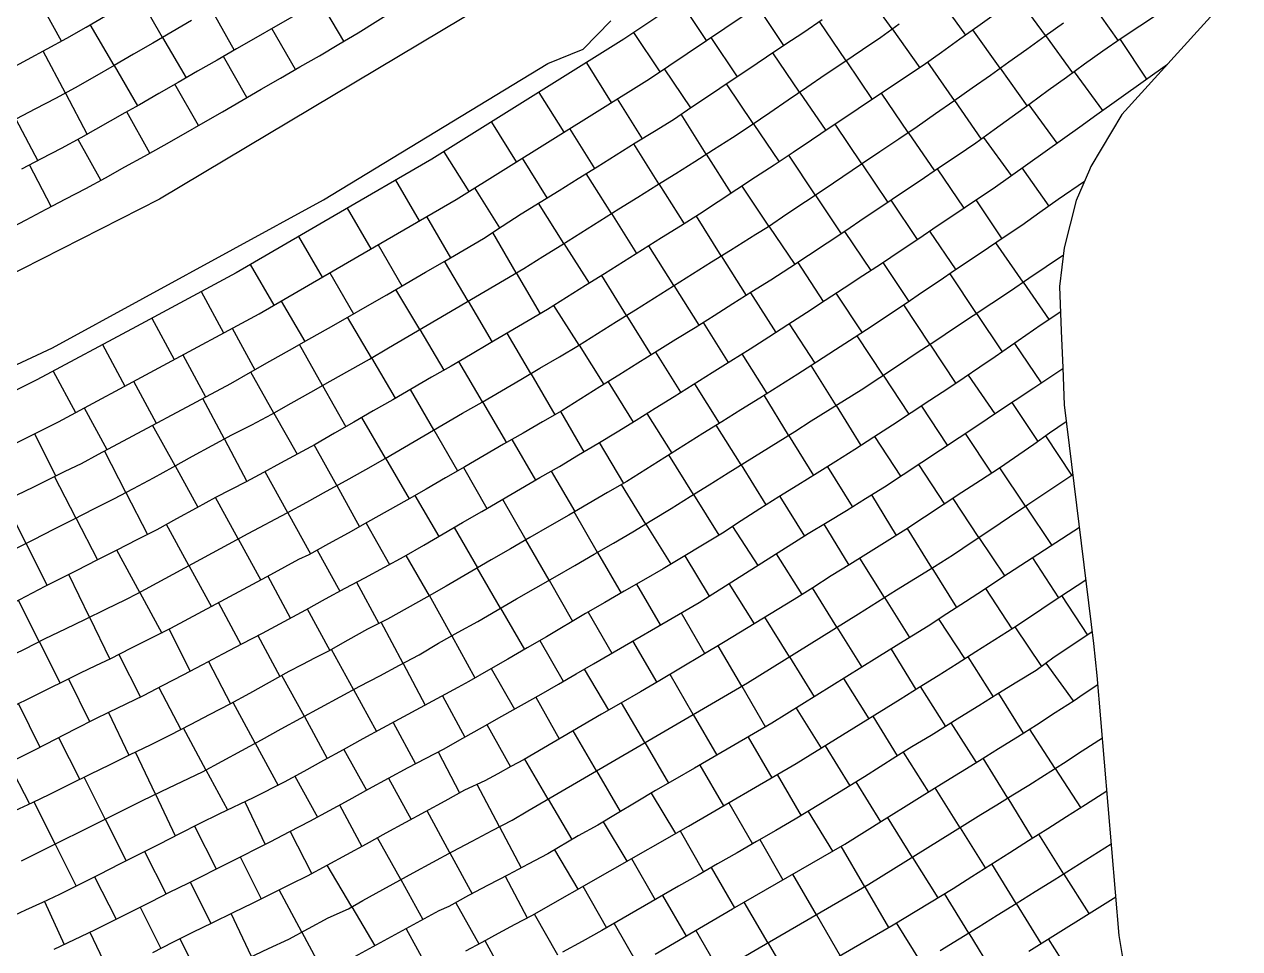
# Model space of a CAD drawing. Extents: x 720124 to 720679, y 1579628 to 1580856.
# Drawn here: x 720501.1 to 720609.5, y 1580007.7 to 1580090.2 of the extents above; entities that cross this region are included whole.
import ezdxf

# ---------------------------------------------------------------- set-up
doc = ezdxf.new("R2010")
doc.units = 0
doc.layers.add('10016_0502_PANTES', color=7, linetype='Continuous')
doc.layers.add('AGROCAD PLL', color=7, linetype='Continuous')
doc.layers.add('GT01-0010016-0502', color=30, linetype='Continuous', lineweight=25)

msp = doc.modelspace()

# ---------------------------------------------------------------- linework, layer by layer
at = {"layer": '10016_0502_PANTES'}
for points in [[(720544.13, 1580093.11), (720513.11, 1580074.56), (720500.83, 1580068.31), (720486.28, 1580060.89), (720477.62, 1580056.38), (720454.97, 1580044.57), (720439.82, 1580039.5), (720439.63, 1580039.43), (720421.73, 1580032.05), (720409.79, 1580028.39), (720409.37, 1580028.23), (720409.37, 1580028.23), (720408.45, 1580027.79), (720407.93, 1580028.92), (720397.02, 1580052.8), (720396.3, 1580054.37), (720390.67, 1580066.69), (720384.94, 1580078.45), (720377.62, 1580093.47)], [(720609.54, 1580093.78), (720599.03, 1580082.13), (720596.25, 1580077.5), (720596.12, 1580077.2), (720594.93, 1580074.46), (720593.87, 1580070.22), (720593.47, 1580066.78), (720593.6, 1580062.81), (720593.74, 1580059.51), (720593.87, 1580056.2), (720596.5, 1580034.89), (720596.8, 1580032.04), (720598.76, 1580008.84), (720599.16, 1580006.33)], [(720477.38, 1580049.08), (720503.56, 1580061.29), (720527.77, 1580074.52), (720547.79, 1580086.7), (720550.94, 1580087.98), (720553.4, 1580090.49)]]:
    msp.add_lwpolyline(points, dxfattribs=at)
at = {"layer": 'AGROCAD PLL', "color": 3, "true_color": 0x00ff00}
for points in [[(720504.36, 1580088.68), (720502.35, 1580092.37)], [(720513.39, 1580089.02), (720511.29, 1580092.67)], [(720513.39, 1580089.02), (720511.29, 1580092.67)], [(720578.52, 1580089.77), (720576.06, 1580093.2)], [(720582.6, 1580092.66), (720585.06, 1580089.21)], [(720582.6, 1580092.66), (720585.06, 1580089.21)], [(720592.22, 1580089.18), (720589.75, 1580092.58)], [(720517.72, 1580091.53), (720519.79, 1580087.88)], [(720529.57, 1580088.68), (720527.4, 1580092.33)], [(720559.59, 1580092.22), (720561.93, 1580088.73)], [(720566.49, 1580091.78), (720568.83, 1580088.29)], [(720596.28, 1580092.1), (720598.69, 1580088.72)], [(720596.28, 1580092.1), (720598.69, 1580088.72)], [(720574.4, 1580086.93), (720572.03, 1580090.43)], [(720509.07, 1580086.51), (720506.94, 1580090.16)], [(720509.07, 1580086.51), (720506.94, 1580090.16)], [(720525.26, 1580086.15), (720523.15, 1580089.8)], [(720555.44, 1580089.44), (720557.78, 1580085.95)], [(720578.52, 1580089.77), (720580.99, 1580086.31)], [(720578.52, 1580089.77), (720580.99, 1580086.31)], [(720588.16, 1580086.26), (720585.72, 1580089.68)], [(720513.39, 1580089.02), (720515.49, 1580085.4)], [(720562.34, 1580089), (720564.67, 1580085.51)], [(720520.93, 1580083.65), (720518.82, 1580087.31)], [(720574.4, 1580086.93), (720576.74, 1580083.48)], [(720574.4, 1580086.93), (720576.74, 1580083.48)], [(720509.07, 1580086.51), (720511.17, 1580082.92)], [(720551.22, 1580086.76), (720553.44, 1580083.2)], [(720558.18, 1580086.22), (720560.52, 1580082.73)], [(720584.07, 1580083.38), (720581.69, 1580086.8)], [(720516.6, 1580081.15), (720514.5, 1580084.84)], [(720504.72, 1580084.04), (720506.66, 1580080.36)], [(720546.98, 1580084.11), (720549.2, 1580080.55)], [(720570.26, 1580084.13), (720572.59, 1580080.69)], [(720570.26, 1580084.13), (720572.59, 1580080.69)], [(720579.96, 1580080.53), (720577.58, 1580084.04)], [(720553.97, 1580083.53), (720556.19, 1580079.96)], [(720584.07, 1580083.38), (720586.47, 1580079.93)], [(720584.07, 1580083.38), (720586.47, 1580079.93)], [(720590.73, 1580083.01), (720593.22, 1580079.58)], [(720500.3, 1580081.72), (720502.25, 1580078.01)], [(720512.25, 1580078.68), (720510.21, 1580082.38)], [(720561.93, 1580078.59), (720559.68, 1580082.16)], [(720542.74, 1580081.46), (720544.96, 1580077.9)], [(720549.73, 1580080.88), (720551.95, 1580077.32)], [(720575.81, 1580077.74), (720573.44, 1580081.26)], [(720579.96, 1580080.53), (720582.29, 1580077.1)], [(720579.96, 1580080.53), (720582.29, 1580077.1)], [(720507.87, 1580076.26), (720505.86, 1580079.91)], [(720557.7, 1580075.94), (720555.45, 1580079.5)], [(720586.68, 1580080.08), (720589.14, 1580076.68)], [(720538.49, 1580078.81), (720540.72, 1580075.25)], [(720503.46, 1580073.91), (720501.52, 1580077.63)], [(720545.49, 1580078.23), (720547.7, 1580074.68)], [(720575.81, 1580077.74), (720578.14, 1580074.29)], [(720575.81, 1580077.74), (720578.14, 1580074.29)], [(720582.54, 1580077.27), (720584.91, 1580073.77)], [(720590.09, 1580077.36), (720592.51, 1580073.95)], [(720534.19, 1580076.27), (720536.3, 1580072.64)], [(720553.46, 1580073.28), (720551.21, 1580076.86)], [(720541.25, 1580075.58), (720543.48, 1580072)], [(720557.7, 1580075.94), (720559.94, 1580072.37)], [(720557.7, 1580075.94), (720559.94, 1580072.37)], [(720571.66, 1580074.95), (720573.97, 1580071.49)], [(720571.66, 1580074.95), (720573.97, 1580071.49)], [(720578.4, 1580074.47), (720580.75, 1580070.97)], [(720585.99, 1580074.5), (720588.3, 1580071.03)], [(720529.87, 1580073.76), (720531.98, 1580070.13)], [(720536.95, 1580073.02), (720539.09, 1580069.34)], [(720553.46, 1580073.28), (720555.7, 1580069.72)], [(720553.46, 1580073.28), (720555.7, 1580069.72)], [(720563.27, 1580069.52), (720561.04, 1580073.07)], [(720525.54, 1580071.25), (720527.65, 1580067.62)], [(720544.97, 1580067.99), (720542.87, 1580071.59)], [(720574.25, 1580071.68), (720576.6, 1580068.21)], [(720581.84, 1580071.71), (720584.19, 1580068.26)], [(720549.22, 1580070.63), (720551.47, 1580067.07)], [(720549.22, 1580070.63), (720551.47, 1580067.07)], [(720559.04, 1580066.86), (720556.8, 1580070.41)], [(720521.22, 1580068.74), (720523.33, 1580065.1)], [(720563.27, 1580069.52), (720565.5, 1580065.97)], [(720563.27, 1580069.52), (720565.5, 1580065.97)], [(720570.09, 1580068.91), (720572.37, 1580065.44)], [(720577.69, 1580068.93), (720580.01, 1580065.44)], [(720528.31, 1580068), (720530.43, 1580064.33)], [(720544.97, 1580067.99), (720547.11, 1580064.35)], [(720544.97, 1580067.99), (720547.11, 1580064.35)], [(720554.81, 1580064.19), (720552.59, 1580067.76)], [(720516.84, 1580066.33), (720518.83, 1580062.63)], [(720536.35, 1580062.93), (720534.23, 1580066.52)], [(720559.04, 1580066.86), (720561.26, 1580063.31)], [(720559.04, 1580066.86), (720561.26, 1580063.31)], [(720523.98, 1580065.48), (720526.08, 1580061.86)], [(720540.66, 1580065.46), (720542.8, 1580061.81)], [(720540.66, 1580065.46), (720542.8, 1580061.81)], [(720565.88, 1580066.21), (720568.12, 1580062.66)], [(720573.5, 1580066.19), (720575.83, 1580062.65)], [(720550.57, 1580061.54), (720548.33, 1580065.09)], [(720554.81, 1580064.19), (720557, 1580060.66)], [(720554.81, 1580064.19), (720557, 1580060.66)], [(720581.88, 1580061.62), (720579.57, 1580065.14)], [(720512.44, 1580063.96), (720514.43, 1580060.26)], [(720532.04, 1580060.4), (720529.9, 1580064.03)], [(720561.64, 1580063.55), (720563.88, 1580059.99)], [(720569.32, 1580063.45), (720571.61, 1580059.93)], [(720519.62, 1580063.05), (720521.62, 1580059.33)], [(720536.35, 1580062.93), (720538.49, 1580059.3)], [(720536.35, 1580062.93), (720538.49, 1580059.3)], [(720546.26, 1580059), (720544.14, 1580062.61)], [(720577.71, 1580058.86), (720575.39, 1580062.36)], [(720508.03, 1580061.59), (720510.03, 1580057.89)], [(720527.68, 1580057.94), (720525.62, 1580061.6)], [(720557.4, 1580060.91), (720559.64, 1580057.33)], [(720581.88, 1580061.62), (720584.19, 1580058.11)], [(720581.88, 1580061.62), (720584.19, 1580058.11)], [(720589.43, 1580061.7), (720591.83, 1580058.19)], [(720532.04, 1580060.4), (720534.16, 1580056.8)], [(720532.04, 1580060.4), (720534.16, 1580056.8)], [(720541.94, 1580056.48), (720539.84, 1580060.08)], [(720565.11, 1580060.76), (720567.33, 1580057.22)], [(720503.63, 1580059.22), (720505.62, 1580055.52)], [(720523.33, 1580055.48), (720521.26, 1580059.13)], [(720573.51, 1580056.15), (720571.29, 1580059.72)], [(720577.71, 1580058.86), (720580.02, 1580055.37)], [(720577.71, 1580058.86), (720580.02, 1580055.37)], [(720585.3, 1580058.87), (720587.67, 1580055.41)], [(720510.81, 1580058.31), (720512.82, 1580054.57)], [(720527.68, 1580057.94), (720529.75, 1580054.26)], [(720527.68, 1580057.94), (720529.75, 1580054.26)], [(720553.16, 1580058.26), (720555.39, 1580054.67)], [(720560.87, 1580058.1), (720563.09, 1580054.57)], [(720537.62, 1580053.97), (720535.52, 1580057.59)], [(720569.27, 1580053.5), (720567.08, 1580057.06)], [(720506.41, 1580055.94), (720508.41, 1580052.22)], [(720523.33, 1580055.48), (720525.42, 1580051.81)], [(720523.33, 1580055.48), (720525.42, 1580051.81)], [(720541.94, 1580056.48), (720544.08, 1580052.83)], [(720541.94, 1580056.48), (720544.08, 1580052.83)], [(720548.91, 1580055.62), (720551, 1580052.02)], [(720573.51, 1580056.15), (720575.73, 1580052.57)], [(720573.51, 1580056.15), (720575.73, 1580052.57)], [(720581.14, 1580056.1), (720583.44, 1580052.6)], [(720589.2, 1580056.43), (720591.53, 1580052.94)], [(720514.51, 1580050.76), (720512.5, 1580054.4)], [(720533.3, 1580051.45), (720531.19, 1580055.09)], [(720556.63, 1580055.45), (720558.86, 1580051.91)], [(720565.03, 1580050.85), (720562.82, 1580054.4)], [(720501.97, 1580053.64), (720503.85, 1580049.86)], [(720537.62, 1580053.97), (720539.73, 1580050.31)], [(720537.62, 1580053.97), (720539.73, 1580050.31)], [(720569.27, 1580053.5), (720571.49, 1580049.9)], [(720569.27, 1580053.5), (720571.49, 1580049.9)], [(720576.95, 1580053.37), (720579.27, 1580049.84)], [(720594.57, 1580049.94), (720592.24, 1580053.44)], [(720528.94, 1580049), (720526.93, 1580052.64)], [(720544.58, 1580053.12), (720546.69, 1580049.48)], [(720552.37, 1580052.84), (720554.53, 1580049.2)], [(720510.12, 1580048.38), (720508.2, 1580052.11)], [(720533.3, 1580051.45), (720535.4, 1580047.81)], [(720533.3, 1580051.45), (720535.4, 1580047.81)], [(720560.78, 1580048.21), (720558.59, 1580051.74)], [(720514.51, 1580050.76), (720516.55, 1580047.08)], [(720514.51, 1580050.76), (720516.55, 1580047.08)], [(720524.57, 1580046.58), (720522.54, 1580050.24)], [(720540.26, 1580050.61), (720542.35, 1580046.97)], [(720548.07, 1580050.28), (720550.18, 1580046.68)], [(720565.03, 1580050.85), (720567.25, 1580047.27)], [(720565.03, 1580050.85), (720567.25, 1580047.27)], [(720572.74, 1580050.68), (720574.95, 1580047.12)], [(720580.87, 1580050.89), (720583.2, 1580047.35)], [(720505.66, 1580046.11), (720503.76, 1580049.82)], [(720528.94, 1580049), (720530.97, 1580045.32)], [(720528.94, 1580049), (720530.97, 1580045.32)], [(720510.12, 1580048.38), (720512.04, 1580044.63)], [(720510.12, 1580048.38), (720512.04, 1580044.63)], [(720520.14, 1580044.25), (720518.13, 1580047.95)], [(720520.14, 1580044.25), (720518.13, 1580047.95)], [(720535.92, 1580048.12), (720538.04, 1580044.47)], [(720568.49, 1580048.04), (720570.69, 1580044.5)], [(720576.68, 1580048.17), (720578.89, 1580044.56)], [(720501.2, 1580043.85), (720499.32, 1580047.64)], [(720543.75, 1580047.78), (720545.83, 1580044.16)], [(720586.26, 1580044.37), (720583.95, 1580047.84)], [(720590.41, 1580047.16), (720592.76, 1580043.66)], [(720590.41, 1580047.16), (720592.76, 1580043.66)], [(720505.66, 1580046.11), (720507.58, 1580042.37)], [(720505.66, 1580046.11), (720507.58, 1580042.37)], [(720524.57, 1580046.58), (720526.6, 1580042.9)], [(720524.57, 1580046.58), (720526.6, 1580042.9)], [(720552.22, 1580043.04), (720550.14, 1580046.65)], [(720515.75, 1580041.86), (720513.75, 1580045.54)], [(720531.57, 1580045.66), (720533.65, 1580041.96)], [(720539.42, 1580045.27), (720541.51, 1580041.66)], [(720556.54, 1580045.57), (720558.76, 1580041.99)], [(720556.54, 1580045.57), (720558.76, 1580041.99)], [(720582.07, 1580041.65), (720579.88, 1580045.18)], [(720501.2, 1580043.85), (720503.08, 1580040.08)], [(720501.2, 1580043.85), (720503.08, 1580040.08)], [(720520.14, 1580044.25), (720522.15, 1580040.56)], [(720520.14, 1580044.25), (720522.15, 1580040.56)], [(720547.89, 1580040.55), (720545.82, 1580044.16)], [(720527.2, 1580043.23), (720529.22, 1580039.57)], [(720535.1, 1580042.76), (720537.18, 1580039.16)], [(720552.22, 1580043.04), (720554.32, 1580039.41)], [(720552.22, 1580043.04), (720554.32, 1580039.41)], [(720560.01, 1580042.74), (720562.18, 1580039.14)], [(720591.04, 1580042.54), (720593.36, 1580038.99)], [(720515.75, 1580041.86), (720517.75, 1580038.19)], [(720515.75, 1580041.86), (720517.75, 1580038.19)], [(720582.07, 1580041.65), (720584.27, 1580038.11)], [(720582.07, 1580041.65), (720584.27, 1580038.11)], [(720506.87, 1580037.26), (720505.04, 1580041.07)], [(720522.78, 1580040.9), (720524.78, 1580037.18)], [(720530.7, 1580040.37), (720532.7, 1580036.69)], [(720547.89, 1580040.55), (720549.99, 1580036.89)], [(720547.89, 1580040.55), (720549.99, 1580036.89)], [(720555.7, 1580040.21), (720557.81, 1580036.56)], [(720563.94, 1580040.25), (720566.21, 1580036.66)], [(720518.38, 1580038.53), (720520.37, 1580034.82)], [(720577.83, 1580039), (720580.08, 1580035.43)], [(720577.83, 1580039), (720580.08, 1580035.43)], [(720593.64, 1580039.18), (720595.95, 1580035.65)], [(720506.87, 1580037.26), (720508.68, 1580033.51)], [(720506.87, 1580037.26), (720508.68, 1580033.51)], [(720526.3, 1580038), (720528.32, 1580034.29)], [(720551.37, 1580037.7), (720553.49, 1580034.05)], [(720559.68, 1580037.64), (720561.8, 1580033.99)], [(720569.35, 1580033.71), (720567.14, 1580037.24)], [(720582.67, 1580037.06), (720584.98, 1580033.55)], [(720513.97, 1580036.16), (720515.85, 1580032.44)], [(720573.59, 1580036.36), (720575.81, 1580032.79)], [(720573.59, 1580036.36), (720575.81, 1580032.79)], [(720521.9, 1580035.63), (720523.85, 1580031.95)], [(720547.07, 1580035.16), (720549.16, 1580031.53)], [(720565.09, 1580031.08), (720562.99, 1580034.7)], [(720578.43, 1580034.41), (720580.64, 1580030.81)], [(720534.86, 1580033.13), (720536.82, 1580029.4)], [(720534.86, 1580033.13), (720536.82, 1580029.4)], [(720569.35, 1580033.71), (720571.57, 1580030.14)], [(720569.35, 1580033.71), (720571.57, 1580030.14)], [(720585.26, 1580033.72), (720587.53, 1580030.14)], [(720592.23, 1580033.14), (720594.69, 1580029.78)], [(720505, 1580031.74), (720506.88, 1580027.93)], [(720526.05, 1580028.39), (720524.05, 1580032.06)], [(720542.73, 1580032.67), (720544.8, 1580029.05)], [(720574.18, 1580031.78), (720576.43, 1580028.19)], [(720513.05, 1580030.97), (720515.03, 1580027.22)], [(720565.09, 1580031.08), (720567.2, 1580027.44)], [(720565.09, 1580031.08), (720567.2, 1580027.44)], [(720581.03, 1580031.05), (720583.28, 1580027.5)], [(720538.37, 1580030.23), (720540.36, 1580026.55)], [(720588.02, 1580030.44), (720590.2, 1580026.89)], [(720508.57, 1580028.75), (720510.39, 1580024.92)], [(720560.77, 1580028.57), (720562.88, 1580024.93)], [(720560.77, 1580028.57), (720562.88, 1580024.93)], [(720569.94, 1580029.13), (720572.17, 1580025.56)], [(720576.79, 1580028.41), (720578.98, 1580024.86)], [(720517.27, 1580023.61), (720515.25, 1580027.33)], [(720533.97, 1580027.85), (720535.96, 1580024.17)], [(720583.77, 1580027.81), (720586.01, 1580024.28)], [(720593.08, 1580023.73), (720590.79, 1580027.27)], [(720593.08, 1580023.73), (720590.79, 1580027.27)], [(720504.1, 1580026.5), (720506.01, 1580022.77)], [(720565.66, 1580026.55), (720567.77, 1580022.92)], [(720512.76, 1580021.44), (720510.98, 1580025.2)], [(720529.58, 1580025.45), (720531.6, 1580021.81)], [(720556.45, 1580026.05), (720558.55, 1580022.44)], [(720556.45, 1580026.05), (720558.55, 1580022.44)], [(720572.53, 1580025.78), (720574.74, 1580022.21)], [(720579.51, 1580025.2), (720581.75, 1580021.64)], [(720561.34, 1580024.03), (720563.45, 1580020.41)], [(720588.84, 1580021.08), (720586.64, 1580024.67)], [(720588.84, 1580021.08), (720586.64, 1580024.67)], [(720508.28, 1580019.23), (720506.4, 1580022.96)], [(720525.2, 1580023.05), (720527.21, 1580019.41)], [(720552.13, 1580023.53), (720554.25, 1580019.9)], [(720552.13, 1580023.53), (720554.25, 1580019.9)], [(720568.25, 1580023.2), (720570.39, 1580019.53)], [(720533.57, 1580022.88), (720535.58, 1580019.19)], [(720575.27, 1580022.54), (720577.47, 1580018.99)], [(720584.58, 1580018.46), (720582.37, 1580022.02)], [(720584.58, 1580018.46), (720582.37, 1580022.02)], [(720503.8, 1580017), (720501.92, 1580020.77)], [(720520.74, 1580020.78), (720522.54, 1580016.96)], [(720547.81, 1580021.01), (720549.93, 1580017.39)], [(720547.81, 1580021.01), (720549.93, 1580017.39)], [(720557, 1580021.54), (720559.17, 1580017.94)], [(720588.84, 1580021.08), (720591.02, 1580017.52)], [(720529.18, 1580020.49), (720531.19, 1580016.79)], [(720563.93, 1580020.69), (720566.06, 1580017.02)], [(720571.02, 1580019.91), (720573.19, 1580016.35)], [(720508.28, 1580019.23), (720510.15, 1580015.5)], [(720508.28, 1580019.23), (720510.15, 1580015.5)], [(720580.34, 1580015.81), (720578.11, 1580019.39)], [(720580.34, 1580015.81), (720578.11, 1580019.39)], [(720524.77, 1580018.12), (720526.73, 1580014.35)], [(720559.6, 1580018.18), (720561.69, 1580014.51)], [(720584.58, 1580018.46), (720586.83, 1580014.86)], [(720593.85, 1580014.32), (720591.6, 1580017.89)], [(720593.85, 1580014.32), (720591.6, 1580017.89)], [(720503.8, 1580017), (720505.68, 1580013.24)], [(720503.8, 1580017), (720505.68, 1580013.24)], [(720576.09, 1580013.18), (720573.98, 1580016.81)], [(720576.09, 1580013.18), (720573.98, 1580016.81)], [(720520.32, 1580015.85), (720522.2, 1580012.11)], [(720539.04, 1580016.21), (720541.02, 1580012.56)], [(720539.04, 1580016.21), (720541.02, 1580012.56)], [(720555.26, 1580015.71), (720557.36, 1580012.02)], [(720580.34, 1580015.81), (720582.59, 1580012.21)], [(720562.37, 1580014.9), (720564.45, 1580011.3)], [(720571.77, 1580010.67), (720569.65, 1580014.31)], [(720571.77, 1580010.67), (720569.65, 1580014.31)], [(720589.6, 1580011.68), (720587.41, 1580015.23)], [(720589.6, 1580011.68), (720587.41, 1580015.23)], [(720593.85, 1580014.32), (720596.07, 1580010.79)], [(720543.98, 1580014.12), (720545.93, 1580010.41)], [(720576.09, 1580013.18), (720578.2, 1580009.55)], [(720558.03, 1580012.41), (720560.12, 1580008.78)], [(720502.84, 1580011.87), (720504.62, 1580008.04)], [(720539.57, 1580011.76), (720541.62, 1580008.08)], [(720567.44, 1580008.16), (720565.32, 1580011.81)], [(720567.44, 1580008.16), (720565.32, 1580011.81)], [(720589.6, 1580011.68), (720591.8, 1580008.12)], [(720521.32, 1580006.95), (720519.52, 1580010.79)], [(720546.56, 1580010.76), (720548.65, 1580007.11)], [(720553.7, 1580009.91), (720555.8, 1580006.27)], [(720571.77, 1580010.67), (720573.88, 1580007.03)], [(720581.1, 1580006.41), (720578.9, 1580009.96)], [(720581.1, 1580006.41), (720578.9, 1580009.96)], [(720525.82, 1580009.14), (720527.79, 1580005.47)], [(720525.82, 1580009.14), (720527.79, 1580005.47)], [(720535.14, 1580009.44), (720537.17, 1580005.73)], [(720563.12, 1580005.64), (720560.99, 1580009.3)], [(720563.12, 1580005.64), (720560.99, 1580009.3)], [(720585.35, 1580009.04), (720587.54, 1580005.46)], [(720542.17, 1580008.38), (720544.16, 1580004.72)], [(720567.44, 1580008.16), (720569.55, 1580004.52)], [(720594.73, 1580004.97), (720592.47, 1580008.54)], [(720594.73, 1580004.97), (720592.47, 1580008.54)]]:
    msp.add_lwpolyline(points, dxfattribs=at)
at = {"layer": 'AGROCAD PLL', "color": 5, "true_color": 0x0000ff}
for points in [[(720592.22, 1580089.18), (720594.63, 1580085.85)], [(720592.22, 1580089.18), (720594.63, 1580085.85)], [(720588.16, 1580086.26), (720590.57, 1580082.89)], [(720588.16, 1580086.26), (720590.57, 1580082.89)], [(720566.12, 1580081.32), (720568.42, 1580077.91)], [(720566.12, 1580081.32), (720568.42, 1580077.91)], [(720561.93, 1580078.59), (720564.15, 1580075.09)], [(720561.93, 1580078.59), (720564.15, 1580075.09)], [(720567.51, 1580072.17), (720569.82, 1580068.74)], [(720567.51, 1580072.17), (720569.82, 1580068.74)], [(720540.66, 1580065.46), (720538.57, 1580069.04)], [(720590.2, 1580067.17), (720592.52, 1580063.81)], [(720590.2, 1580067.17), (720592.52, 1580063.81)], [(720586.05, 1580064.38), (720588.33, 1580060.94)], [(720586.05, 1580064.38), (720588.33, 1580060.94)], [(720550.57, 1580061.54), (720552.78, 1580058.03)], [(720550.57, 1580061.54), (720552.78, 1580058.03)], [(720518.91, 1580053.15), (720516.99, 1580056.79)], [(720590.41, 1580047.16), (720588.12, 1580050.58)], [(720556.54, 1580045.57), (720554.35, 1580049.09)], [(720564.27, 1580045.35), (720566.53, 1580041.88)], [(720586.26, 1580044.37), (720588.57, 1580040.92)], [(720586.26, 1580044.37), (720588.57, 1580040.92)], [(720577.83, 1580039), (720575.62, 1580042.51)], [(720543.56, 1580038.05), (720541.48, 1580041.65)], [(720511.36, 1580039.47), (720513.33, 1580035.84)], [(720511.36, 1580039.47), (720513.33, 1580035.84)], [(720573.59, 1580036.36), (720571.4, 1580039.86)], [(720502.38, 1580035.07), (720500.53, 1580038.74)], [(720539.2, 1580035.6), (720537.22, 1580039.18)], [(720534.86, 1580033.13), (720532.92, 1580036.8)], [(720502.38, 1580035.07), (720504.25, 1580031.37)], [(720502.38, 1580035.07), (720504.25, 1580031.37)], [(720530.44, 1580030.79), (720528.48, 1580034.38)], [(720560.77, 1580028.57), (720558.7, 1580032.14)], [(720521.66, 1580026), (720519.69, 1580029.63)], [(720556.45, 1580026.05), (720554.37, 1580029.62)], [(720552.13, 1580023.53), (720550.04, 1580027.11)], [(720537.98, 1580025.23), (720539.91, 1580021.56)], [(720499.65, 1580024.22), (720501.52, 1580020.58)], [(720547.81, 1580021.01), (720545.72, 1580024.59)], [(720517.27, 1580023.61), (720519.2, 1580020.05)], [(720517.27, 1580023.61), (720519.2, 1580020.05)], [(720593.08, 1580023.73), (720595.33, 1580020.25)], [(720512.76, 1580021.44), (720514.53, 1580017.72)], [(720512.76, 1580021.44), (720514.53, 1580017.72)], [(720552.72, 1580018.97), (720554.83, 1580015.46)], [(720543.47, 1580018.54), (720545.4, 1580014.87)], [(720543.47, 1580018.54), (720545.4, 1580014.87)], [(720548.38, 1580016.48), (720550.46, 1580012.98)], [(720566.7, 1580017.39), (720568.77, 1580013.8)], [(720515.85, 1580013.61), (720517.71, 1580009.9)], [(720534.65, 1580013.82), (720536.62, 1580010.25)], [(720534.65, 1580013.82), (720536.62, 1580010.25)], [(720585.35, 1580009.04), (720583.19, 1580012.57)], [(720585.35, 1580009.04), (720583.19, 1580012.57)], [(720511.38, 1580011.36), (720513.23, 1580007.68)], [(720530.29, 1580011.38), (720532.33, 1580007.91)], [(720530.29, 1580011.38), (720532.33, 1580007.91)], [(720506.91, 1580009.12), (720508.69, 1580005.37)]]:
    msp.add_lwpolyline(points, dxfattribs=at)
at = {"layer": 'AGROCAD PLL', "color": 1, "true_color": 0xff0000}
for points in [[(720598.86, 1580088.83), (720601.22, 1580085.29)], [(720504.72, 1580084.04), (720502.74, 1580087.8)], [(720504.72, 1580084.04), (720502.74, 1580087.8)], [(720570.26, 1580084.13), (720567.87, 1580087.65)], [(720594.77, 1580085.95), (720597.29, 1580082.49)], [(720566.12, 1580081.32), (720563.72, 1580084.88)], [(720571.66, 1580074.95), (720569.3, 1580078.49)], [(720567.51, 1580072.17), (720565.12, 1580075.73)], [(720549.22, 1580070.63), (720546.95, 1580074.22)], [(720590.2, 1580067.17), (720587.78, 1580070.68)], [(720532.63, 1580070.51), (720534.76, 1580066.83)], [(720586.05, 1580064.38), (720583.7, 1580067.92)], [(720515.21, 1580060.68), (720517.24, 1580056.92)], [(720546.26, 1580059), (720548.42, 1580055.33)], [(720546.26, 1580059), (720548.42, 1580055.33)], [(720585.04, 1580053.66), (720587.4, 1580050.11)], [(720518.91, 1580053.15), (720520.91, 1580049.36)], [(720518.91, 1580053.15), (720520.91, 1580049.36)], [(720560.78, 1580048.21), (720563.05, 1580044.57)], [(720560.78, 1580048.21), (720563.05, 1580044.57)], [(720572.42, 1580045.56), (720574.66, 1580041.9)], [(720511.36, 1580039.47), (720509.31, 1580043.24)], [(720511.36, 1580039.47), (720509.31, 1580043.24)], [(720568.17, 1580042.92), (720570.47, 1580039.28)], [(720586.86, 1580039.8), (720589.2, 1580036.22)], [(720543.56, 1580038.05), (720545.69, 1580034.37)], [(720543.56, 1580038.05), (720545.69, 1580034.37)], [(720589.48, 1580036.4), (720591.84, 1580032.86)], [(720539.2, 1580035.6), (720541.28, 1580031.84)], [(720539.2, 1580035.6), (720541.28, 1580031.84)], [(720555.35, 1580035.13), (720557.51, 1580031.43)], [(720509.5, 1580033.92), (720511.42, 1580030.12)], [(720517.48, 1580033.3), (720519.47, 1580029.51)], [(720551.03, 1580032.62), (720553.19, 1580028.94)], [(720530.44, 1580030.79), (720532.48, 1580027.05)], [(720530.44, 1580030.79), (720532.48, 1580027.05)], [(720500.52, 1580029.53), (720502.44, 1580025.65)], [(720546.71, 1580030.11), (720548.79, 1580026.38)], [(720526.05, 1580028.39), (720528.1, 1580024.64)], [(720526.05, 1580028.39), (720528.1, 1580024.64)], [(720542.35, 1580027.66), (720544.46, 1580023.9)], [(720521.66, 1580026), (720523.7, 1580022.24)], [(720521.66, 1580026), (720523.7, 1580022.24)], [(720543.47, 1580018.54), (720541.47, 1580022.32)], [(720539.04, 1580016.21), (720537, 1580019.97)], [(720516.25, 1580018.59), (720518.18, 1580014.78)], [(720534.65, 1580013.82), (720532.59, 1580017.56)], [(720511.79, 1580016.33), (720513.71, 1580012.53)], [(720530.29, 1580011.38), (720528.1, 1580015.1)], [(720507.33, 1580014.07), (720509.24, 1580010.28)], [(720550.91, 1580013.24), (720553.02, 1580009.52)], [(720525.82, 1580009.14), (720523.8, 1580012.91)], [(720516.86, 1580004.71), (720514.95, 1580008.54)]]:
    msp.add_lwpolyline(points, dxfattribs=at)
at = {"layer": 'GT01-0010016-0502'}
for points in [[(720562.96, 1580094.48), (720554.57, 1580088.86), (720546, 1580083.5), (720537.44, 1580078.15), (720528.7, 1580073.08), (720519.96, 1580068.01), (720511.07, 1580063.22), (720502.17, 1580058.43), (720493.13, 1580053.93), (720484.09, 1580049.43), (720474.9, 1580045.22), (720465.72, 1580041.02), (720454.83, 1580036.74), (720443.95, 1580032.47), (720432.98, 1580028.44), (720422, 1580024.41), (720410.94, 1580020.62), (720399.88, 1580016.84), (720388.73, 1580013.31), (720377.59, 1580009.77), (720366.49, 1580006.52), (720355.39, 1580003.27)], [(720499.46, 1580071.8), (720501.23, 1580072.73), (720503, 1580073.67), (720504.76, 1580074.59), (720506.54, 1580075.52), (720508.29, 1580076.49), (720510.04, 1580077.46), (720511.79, 1580078.42), (720513.54, 1580079.39), (720515.27, 1580080.39), (720517.01, 1580081.38), (720518.74, 1580082.38), (720520.46, 1580083.38), (720522.2, 1580084.38), (720523.93, 1580085.38), (720525.66, 1580086.38), (720527.4, 1580087.38), (720529.12, 1580088.4), (720530.84, 1580089.43), (720537.87, 1580093.85)], [(720495, 1580050.17), (720504.11, 1580054.7), (720513.06, 1580059.52), (720522.01, 1580064.34), (720530.81, 1580069.45), (720539.6, 1580074.55), (720548.23, 1580079.94), (720556.86, 1580085.33), (720565.3, 1580090.99)], [(720498.32, 1580042.42), (720501.9, 1580044.2), (720503.68, 1580045.1), (720505.47, 1580046.01), (720507.25, 1580046.92), (720509.03, 1580047.82), (720510.81, 1580048.73), (720512.57, 1580049.7), (720514.32, 1580050.66), (720516.07, 1580051.63), (720517.82, 1580052.58), (720519.59, 1580053.52), (720521.37, 1580054.44), (720523.14, 1580055.37), (720524.88, 1580056.36), (720526.62, 1580057.34), (720528.36, 1580058.32), (720530.1, 1580059.31), (720531.85, 1580060.29), (720533.57, 1580061.3), (720535.3, 1580062.31), (720537.02, 1580063.33), (720538.74, 1580064.34), (720540.47, 1580065.35), (720542.2, 1580066.36), (720543.92, 1580067.38), (720545.65, 1580068.39), (720547.34, 1580069.44), (720549.04, 1580070.51), (720550.72, 1580071.57), (720552.42, 1580072.63), (720554.11, 1580073.7), (720555.81, 1580074.75), (720557.51, 1580075.82), (720559.2, 1580076.88), (720560.9, 1580077.94), (720562.58, 1580079), (720564.28, 1580080.07), (720565.93, 1580081.19), (720567.59, 1580082.31), (720569.25, 1580083.45), (720570.9, 1580084.57), (720572.55, 1580085.69), (720574.21, 1580086.81), (720575.87, 1580087.93), (720577.52, 1580089.05), (720579.15, 1580090.22)], [(720587.62, 1580091.04), (720586.18, 1580090), (720584.56, 1580088.85), (720582.93, 1580087.68), (720581.3, 1580086.52), (720579.63, 1580085.41), (720577.97, 1580084.3), (720576.31, 1580083.19), (720574.65, 1580082.07), (720572.99, 1580080.96), (720571.33, 1580079.85), (720569.67, 1580078.74), (720568, 1580077.62), (720566.33, 1580076.53), (720564.65, 1580075.43), (720562.98, 1580074.33), (720561.32, 1580073.24), (720559.62, 1580072.17), (720557.93, 1580071.11), (720556.23, 1580070.05), (720554.53, 1580068.98), (720552.84, 1580067.92), (720551.14, 1580066.86), (720549.45, 1580065.8), (720547.76, 1580064.73), (720546.03, 1580063.72), (720544.31, 1580062.71), (720542.59, 1580061.69), (720540.87, 1580060.68), (720539.14, 1580059.67), (720537.4, 1580058.67), (720535.67, 1580057.67), (720533.94, 1580056.67), (720532.2, 1580055.67), (720530.47, 1580054.67), (720528.73, 1580053.67), (720527, 1580052.68), (720525.47, 1580051.84), (720523.93, 1580051.01), (720522.4, 1580050.16), (720520.86, 1580049.33), (720518.13, 1580047.95), (720516.38, 1580046.99), (720514.63, 1580046.02), (720512.88, 1580045.06), (720511.1, 1580044.16), (720509.31, 1580043.24), (720507.53, 1580042.34), (720505.75, 1580041.43), (720503.96, 1580040.52), (720502.89, 1580039.99), (720498.93, 1580037.9)], [(720499.35, 1580033.55), (720501.13, 1580034.44), (720502.92, 1580035.34), (720504.72, 1580036.21), (720506.52, 1580037.09), (720508.32, 1580037.96), (720510.12, 1580038.82), (720511.16, 1580039.36), (720521.02, 1580044.73), (720524.53, 1580046.56), (720526.28, 1580047.53), (720528.03, 1580048.5), (720529.79, 1580049.47), (720531.54, 1580050.43), (720533.26, 1580051.43), (720534.99, 1580052.43), (720536.72, 1580053.45), (720538.45, 1580054.45), (720540.18, 1580055.46), (720541.91, 1580056.46), (720543.64, 1580057.47), (720545.37, 1580058.47), (720547.08, 1580059.48), (720548.81, 1580060.5), (720550.53, 1580061.51), (720552.23, 1580062.58), (720553.92, 1580063.65), (720555.62, 1580064.7), (720557.3, 1580065.77), (720559, 1580066.83), (720560.69, 1580067.9), (720562.38, 1580068.97), (720564.08, 1580070.03), (720565.21, 1580070.73), (720566.34, 1580071.44), (720567.48, 1580072.14), (720569.13, 1580073.25), (720570.79, 1580074.37), (720572.46, 1580075.48), (720574.11, 1580076.61), (720575.77, 1580077.72), (720577.43, 1580078.84), (720579.1, 1580079.95), (720580.75, 1580081.07), (720582.39, 1580082.21), (720584.03, 1580083.35), (720585.67, 1580084.5), (720587.3, 1580085.65), (720588.93, 1580086.82), (720590.55, 1580087.98), (720592.18, 1580089.15), (720593.8, 1580090.32)], [(720499.57, 1580086.09), (720501.33, 1580087.04), (720503.08, 1580087.99), (720504.84, 1580088.94), (720506.57, 1580089.94), (720508.31, 1580090.94)], [(720602.3, 1580091.13), (720600.64, 1580090.02), (720598.97, 1580088.91), (720597.31, 1580087.8), (720595.69, 1580086.62), (720594.07, 1580085.45), (720592.45, 1580084.27), (720590.85, 1580083.09), (720589.23, 1580081.92), (720587.61, 1580080.75), (720585.99, 1580079.58), (720584.32, 1580078.45), (720582.66, 1580077.34), (720581.01, 1580076.22), (720579.35, 1580075.1), (720577.69, 1580073.99), (720576.03, 1580072.87), (720574.37, 1580071.76), (720572.72, 1580070.64), (720571.04, 1580069.54), (720569.37, 1580068.44), (720567.69, 1580067.34), (720566, 1580066.29), (720564.31, 1580065.22), (720562.62, 1580064.16), (720560.92, 1580063.1), (720559.22, 1580062.04), (720557.53, 1580060.99), (720555.82, 1580059.92), (720554.13, 1580058.87), (720552.43, 1580057.81), (720550.73, 1580056.76), (720549.04, 1580055.69), (720547.31, 1580054.69), (720545.57, 1580053.69), (720543.84, 1580052.69), (720542.11, 1580051.69), (720540.38, 1580050.69), (720538.64, 1580049.69), (720536.92, 1580048.69), (720535.19, 1580047.69), (720533.45, 1580046.71), (720531.7, 1580045.73), (720529.96, 1580044.75), (720528.21, 1580043.79), (720526.45, 1580042.82), (720525.54, 1580042.41), (720523.02, 1580041.03), (720514.11, 1580036.24), (720512.33, 1580035.34), (720510.53, 1580034.45), (720508.75, 1580033.54), (720507.4, 1580032.9), (720506.04, 1580032.25), (720501.78, 1580030.15), (720499.98, 1580029.26)], [(720515.98, 1580090.52), (720514.25, 1580089.51), (720512.52, 1580088.51), (720510.79, 1580087.51), (720509.06, 1580086.5), (720507.33, 1580085.5), (720505.6, 1580084.5), (720503.83, 1580083.57), (720502.06, 1580082.64), (720500.29, 1580081.71)], [(720500.4, 1580048.17), (720501.84, 1580048.87), (720503.27, 1580049.58), (720504.71, 1580050.29), (720506.15, 1580050.98), (720507.66, 1580051.82), (720519.5, 1580058.13), (720521.24, 1580059.12), (720522.98, 1580060.1), (720524.72, 1580061.09), (720526.46, 1580062.08), (720528.2, 1580063.06), (720529.94, 1580064.05), (720531.68, 1580065.04), (720533.41, 1580066.04), (720535.13, 1580067.04), (720536.86, 1580068.05), (720538.59, 1580069.05), (720540.32, 1580070.05), (720542.05, 1580071.06), (720543.72, 1580072.15), (720545.4, 1580073.25), (720547.09, 1580074.31), (720548.8, 1580075.35), (720550.5, 1580076.41), (720552.19, 1580077.47), (720553.89, 1580078.53), (720555.58, 1580079.59), (720557.29, 1580080.64), (720558.99, 1580081.7), (720560.65, 1580082.82), (720562.31, 1580083.93), (720563.97, 1580085.04), (720565.63, 1580086.15), (720567.29, 1580087.27), (720568.95, 1580088.38), (720570.62, 1580089.49), (720572.28, 1580090.6)], [(720525.2, 1580090.98), (720523.46, 1580089.98), (720521.73, 1580088.99), (720519.99, 1580087.99), (720518.26, 1580086.99), (720516.52, 1580086), (720514.79, 1580085), (720513.05, 1580084.01), (720511.33, 1580083.01), (720510.02, 1580082.27), (720508.72, 1580081.53), (720507.42, 1580080.79), (720506.11, 1580080.05), (720504.33, 1580079.11), (720502.57, 1580078.18), (720500.8, 1580077.25)], [(720500.27, 1580024.54), (720502.04, 1580025.45), (720503.83, 1580026.36), (720505.61, 1580027.27), (720507.38, 1580028.19), (720508.6, 1580028.76), (720511.68, 1580030.25), (720513.46, 1580031.18), (720515.23, 1580032.12), (720516.99, 1580033.04), (720518.76, 1580033.98), (720520.53, 1580034.91), (720522.3, 1580035.84), (720526.17, 1580037.92), (720527.94, 1580038.88), (720529.7, 1580039.83), (720531.46, 1580040.78), (720533.21, 1580041.73), (720534.97, 1580042.68), (720536.7, 1580043.68), (720538.43, 1580044.7), (720540.16, 1580045.7), (720541.89, 1580046.7), (720543.63, 1580047.71), (720545.35, 1580048.71), (720547.08, 1580049.71), (720548.81, 1580050.72), (720550.53, 1580051.74), (720552.25, 1580052.76), (720553.97, 1580053.79), (720555.66, 1580054.84), (720557.36, 1580055.91), (720559.05, 1580056.96), (720560.75, 1580058.03), (720562.45, 1580059.09), (720564.13, 1580060.15), (720565.83, 1580061.22), (720567.52, 1580062.27), (720569.2, 1580063.37), (720570.87, 1580064.46), (720572.54, 1580065.56), (720574.22, 1580066.66), (720575.89, 1580067.75), (720577.57, 1580068.84), (720579.23, 1580069.95), (720580.89, 1580071.07), (720582.54, 1580072.19), (720584.21, 1580073.3), (720585.87, 1580074.42), (720587.53, 1580075.53), (720589.08, 1580076.64), (720590.62, 1580077.74), (720592.17, 1580078.83), (720593.71, 1580079.93), (720595.26, 1580081.04), (720596.8, 1580082.14), (720603.11, 1580086.63)], [(720595.68, 1580076.16), (720593.34, 1580074.54), (720591.71, 1580073.38), (720590.08, 1580072.23), (720588.6, 1580071.23), (720587.13, 1580070.23), (720585.65, 1580069.25), (720584.18, 1580068.25), (720582.71, 1580067.25), (720581.23, 1580066.27), (720579.76, 1580065.27), (720578.29, 1580064.27), (720576.81, 1580063.28), (720575.13, 1580062.19), (720573.45, 1580061.11), (720571.77, 1580060.03), (720570.09, 1580058.94), (720568.39, 1580057.87), (720566.7, 1580056.82), (720565, 1580055.76), (720563.3, 1580054.7), (720561.61, 1580053.64), (720559.92, 1580052.58), (720558.23, 1580051.51), (720556.53, 1580050.44), (720554.84, 1580049.38), (720553.11, 1580048.38), (720551.38, 1580047.38), (720549.65, 1580046.37), (720547.92, 1580045.37), (720546.18, 1580044.37), (720544.45, 1580043.36), (720542.72, 1580042.36), (720540.99, 1580041.36), (720538.71, 1580040.01), (720536.97, 1580039.04), (720535.22, 1580038.06), (720533.48, 1580037.08), (720531.69, 1580036.18), (720529.94, 1580035.2), (720528.2, 1580034.22), (720527.01, 1580033.62), (720525.83, 1580033.01), (720524.65, 1580032.39), (720522.9, 1580031.42), (720521.15, 1580030.45), (720519.41, 1580029.48), (720517.62, 1580028.56), (720515.85, 1580027.64), (720514.08, 1580026.73), (720512.28, 1580025.84), (720510.48, 1580024.96), (720508.68, 1580024.08), (720506.89, 1580023.2), (720505.09, 1580022.32), (720503.3, 1580021.43), (720501.75, 1580020.69), (720500.21, 1580019.95)], [(720500.8, 1580015.5), (720502.6, 1580016.4), (720504.38, 1580017.29), (720506.18, 1580018.18), (720507.96, 1580019.07), (720509.75, 1580019.97), (720511.54, 1580020.86), (720513.34, 1580021.72), (720515.15, 1580022.58), (720516.96, 1580023.45), (720518.72, 1580024.4), (720520.47, 1580025.36), (720522.23, 1580026.31), (720523.98, 1580027.27), (720525.74, 1580028.23), (720527.49, 1580029.18), (720529.25, 1580030.14), (720531, 1580031.1), (720532.78, 1580032.03), (720534.54, 1580032.96), (720536.31, 1580033.9), (720538.02, 1580034.94), (720539.77, 1580035.91), (720541.52, 1580036.88), (720543.25, 1580037.88), (720544.98, 1580038.88), (720546.72, 1580039.88), (720548.45, 1580040.87), (720550.19, 1580041.87), (720551.91, 1580042.87), (720553.64, 1580043.87), (720555.38, 1580044.86), (720557.08, 1580045.91), (720558.79, 1580046.97), (720560.48, 1580048.02), (720562.18, 1580049.08), (720563.88, 1580050.13), (720565.37, 1580051.05), (720566.85, 1580051.98), (720568.33, 1580052.92), (720569.82, 1580053.84), (720571.3, 1580054.77), (720572.78, 1580055.7), (720574.26, 1580056.62), (720575.76, 1580057.55), (720577.42, 1580058.66), (720579.08, 1580059.76), (720580.74, 1580060.87), (720582.42, 1580061.97), (720584.08, 1580063.08), (720585.74, 1580064.18), (720587.42, 1580065.29), (720589.08, 1580066.4), (720590.72, 1580067.53), (720593.8, 1580069.61)], [(720593.56, 1580064.51), (720591.83, 1580063.34), (720590.44, 1580062.4), (720589.07, 1580061.45), (720587.7, 1580060.51), (720586.33, 1580059.57), (720584.95, 1580058.63), (720583.57, 1580057.69), (720581.89, 1580056.6), (720580.22, 1580055.5), (720578.55, 1580054.41), (720576.87, 1580053.31), (720575.2, 1580052.22), (720573.5, 1580051.16), (720571.81, 1580050.1), (720570.11, 1580049.05), (720568.41, 1580047.99), (720566.72, 1580046.94), (720565.03, 1580045.85), (720563.36, 1580044.76), (720558.07, 1580041.57), (720556.33, 1580040.57), (720554.6, 1580039.57), (720552.87, 1580038.57), (720551.14, 1580037.57), (720547.67, 1580035.51), (720545.94, 1580034.51), (720544.2, 1580033.51), (720542.48, 1580032.52), (720540.74, 1580031.52), (720539.74, 1580030.97), (720533.02, 1580027.34), (720531.26, 1580026.38), (720529.51, 1580025.42), (720527.76, 1580024.45), (720526.01, 1580023.49), (720524.26, 1580022.53), (720521.49, 1580021.13), (720518.47, 1580019.71), (720516.67, 1580018.81), (720514.89, 1580017.91), (720513.11, 1580016.99), (720511.32, 1580016.09), (720509.54, 1580015.19), (720507.75, 1580014.29), (720505.97, 1580013.39), (720504.18, 1580012.49), (720502.67, 1580011.79), (720501.16, 1580011.09), (720499.65, 1580010.38)], [(720503.73, 1580007.61), (720505.54, 1580008.47), (720507.34, 1580009.33), (720509.01, 1580010.16), (720510.68, 1580011.01), (720512.34, 1580011.84), (720514.01, 1580012.69), (720515.67, 1580013.52), (720522.99, 1580017.19), (720524.76, 1580018.11), (720526.53, 1580019.04), (720528.3, 1580020), (720530.05, 1580020.96), (720531.8, 1580021.92), (720533.56, 1580022.87), (720535.31, 1580023.83), (720538.46, 1580025.48), (720540.2, 1580026.46), (720541.95, 1580027.44), (720543.69, 1580028.42), (720545.43, 1580029.4), (720547.18, 1580030.37), (720548.74, 1580031.28), (720550.3, 1580032.19), (720551.86, 1580033.1), (720561.28, 1580038.57), (720571.01, 1580044.71), (720572.72, 1580045.75), (720574.43, 1580046.79), (720576.13, 1580047.84), (720577.84, 1580048.88), (720579.5, 1580049.99), (720581.18, 1580051.09), (720582.84, 1580052.2), (720584.5, 1580053.3), (720586.18, 1580054.41), (720587.84, 1580055.52), (720589.5, 1580056.63), (720591.15, 1580057.74), (720593.74, 1580059.47)], [(720594.06, 1580054.7), (720592.55, 1580053.67), (720591.16, 1580052.66), (720588.09, 1580050.56), (720586.41, 1580049.47), (720584.75, 1580048.37), (720583.08, 1580047.27), (720581.4, 1580046.18), (720579.73, 1580045.08), (720578.07, 1580044.05), (720576.4, 1580043), (720574.75, 1580041.96), (720573.08, 1580040.93), (720571.43, 1580039.88), (720569.77, 1580038.84), (720563.45, 1580034.98), (720557.78, 1580031.59), (720556.05, 1580030.59), (720554.31, 1580029.58), (720552.58, 1580028.58), (720550.85, 1580027.58), (720549.12, 1580026.57), (720547.39, 1580025.56), (720545.66, 1580024.56), (720544.49, 1580023.92), (720543.32, 1580023.28), (720542.15, 1580022.64), (720540.35, 1580021.8), (720538.59, 1580020.84), (720536.83, 1580019.88), (720535.08, 1580018.92), (720533.32, 1580017.96), (720531.57, 1580017), (720529.82, 1580016.04), (720528.06, 1580015.08), (720526.31, 1580014.12), (720524.83, 1580013.42), (720521.45, 1580011.73), (720519.66, 1580010.85), (720517.86, 1580009.97), (720516.07, 1580009.1), (720514.27, 1580008.21), (720512.49, 1580007.3)], [(720521.03, 1580006.82), (720522.85, 1580007.67), (720524.65, 1580008.52), (720526.41, 1580009.46), (720528.19, 1580010.4), (720530, 1580011.21), (720531.28, 1580011.96), (720535.76, 1580014.43), (720537.51, 1580015.38), (720539.27, 1580016.34), (720541.04, 1580017.27), (720542.82, 1580018.2), (720544.59, 1580019.13), (720546, 1580019.95), (720556.12, 1580025.86), (720565.61, 1580031.38), (720575.52, 1580037.56), (720577.22, 1580038.62), (720578.91, 1580039.68), (720580.61, 1580040.74), (720582.3, 1580041.79), (720584, 1580042.86), (720585.66, 1580043.97), (720587.33, 1580045.08), (720588.99, 1580046.2), (720590.64, 1580047.31), (720592.31, 1580048.43), (720594.64, 1580049.99)], [(720595.23, 1580045.27), (720588.41, 1580040.82), (720586.75, 1580039.73), (720585.07, 1580038.63), (720583.4, 1580037.54), (720581.73, 1580036.44), (720580.42, 1580035.64), (720579.11, 1580034.83), (720577.15, 1580033.63), (720567.78, 1580027.78), (720560.87, 1580023.76), (720559.13, 1580022.77), (720557.39, 1580021.78), (720555.67, 1580020.74), (720553.96, 1580019.72), (720552.25, 1580018.69), (720550.5, 1580017.73), (720547.79, 1580016.13), (720546.02, 1580015.19), (720544.24, 1580014.26), (720542.47, 1580013.32), (720540.71, 1580012.4), (720538.96, 1580011.42), (720538.05, 1580011.03), (720529.22, 1580006.21)], [(720540.46, 1580007.45), (720541.92, 1580008.25), (720543.39, 1580009.05), (720544.87, 1580009.84), (720546.34, 1580010.63), (720560.33, 1580018.6), (720569.95, 1580024.18), (720579.24, 1580029.93), (720580.93, 1580030.99), (720582.62, 1580032.06), (720584.31, 1580033.12), (720586, 1580034.19), (720587.69, 1580035.27), (720589.38, 1580036.33), (720591.04, 1580037.44), (720592.71, 1580038.57), (720595.81, 1580040.6)], [(720596.38, 1580035.93), (720594.65, 1580034.78), (720592.97, 1580033.69), (720591.36, 1580032.5), (720589.66, 1580031.45), (720587.95, 1580030.4), (720586.26, 1580029.35), (720584.55, 1580028.3), (720582, 1580026.69), (720580.27, 1580025.67), (720578.86, 1580024.79), (720577.45, 1580023.9), (720576.04, 1580023.01), (720572.12, 1580020.58), (720569.87, 1580019.21), (720568.14, 1580018.22), (720566.4, 1580017.22), (720564.67, 1580016.22), (720562.93, 1580015.23), (720561.2, 1580014.23), (720559.46, 1580013.23), (720552.59, 1580009.27), (720550.84, 1580008.31), (720549.09, 1580007.34)], [(720557.36, 1580007.18), (720559.08, 1580008.18), (720560.81, 1580009.19), (720562.54, 1580010.19), (720564.27, 1580011.2), (720574.28, 1580016.98), (720577.81, 1580019.2), (720579.52, 1580020.25), (720581.21, 1580021.3), (720582.91, 1580022.36), (720584.61, 1580023.41), (720586.31, 1580024.47), (720588.01, 1580025.52), (720589.71, 1580026.58), (720591.39, 1580027.65), (720593.07, 1580028.74), (720594.76, 1580029.82), (720595.57, 1580030.39), (720596.87, 1580031.23)], [(720597.28, 1580026.44), (720595.49, 1580025.29), (720593.81, 1580024.2), (720592.13, 1580023.11), (720590.71, 1580022.24), (720589.28, 1580021.35), (720587.86, 1580020.47), (720586.44, 1580019.6), (720585.01, 1580018.72), (720576.45, 1580013.39), (720566.66, 1580007.7), (720558.75, 1580003.1)], [(720568.77, 1580004.07), (720578.62, 1580009.79), (720583.95, 1580013.04), (720585.64, 1580014.1), (720587.33, 1580015.18), (720589.02, 1580016.25), (720590.7, 1580017.32), (720592.4, 1580018.39), (720594.08, 1580019.47), (720595.77, 1580020.53), (720597.68, 1580021.74)], [(720598.07, 1580016.99), (720592.99, 1580013.78), (720591.29, 1580012.72), (720589.59, 1580011.67), (720587.89, 1580010.61), (720586.19, 1580009.56), (720584.49, 1580008.51), (720582.79, 1580007.46)], [(720590.71, 1580007.44), (720598.47, 1580012.28)]]:
    msp.add_lwpolyline(points, dxfattribs=at)

doc.saveas('drawing.dxf')
